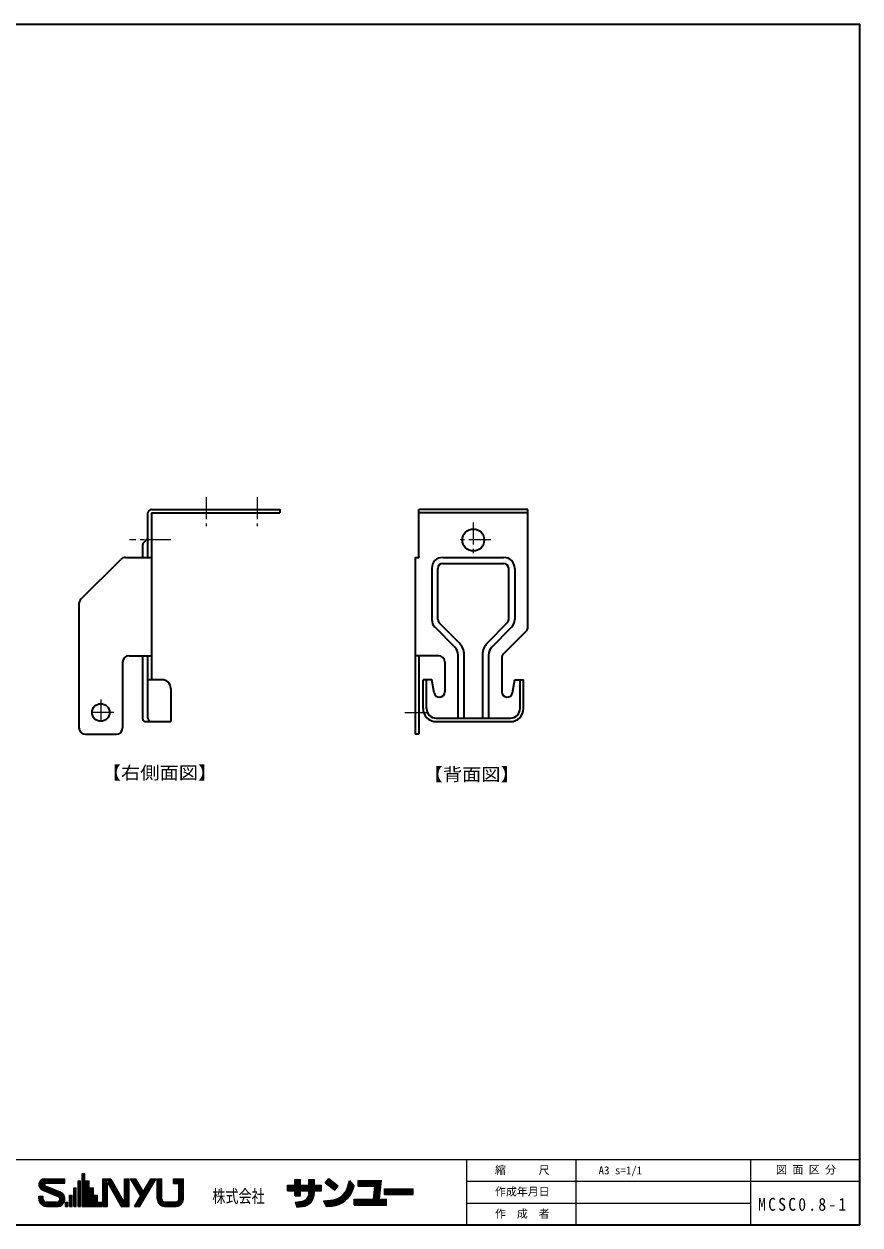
# Model space of a CAD drawing. Units: millimetres on the paper. Extents: x -405 to 411, y -913 to 286.
# Drawn here: x -200.9 to -9.6, y -615.7 to -340.7 of the extents above; entities that cross this region are included whole.
import ezdxf
from ezdxf.enums import TextEntityAlignment as Align

# ---------------------------------------------------------------- set-up
doc = ezdxf.new("R2010")
doc.units = ezdxf.units.MM
doc.linetypes.add('CHAIN1', pattern=[8, 5, -1, 1, -1])
for name, color, linetype, lineweight in [('0-1_本体', 7, 'Continuous', 35), ('0-8_寸法線', 4, 'Continuous', 18), ('F-0_枠図面', 4, 'Continuous', 18), ('F-2_文字1', 4, 'Continuous', 18)]:
    doc.layers.add(name, color=color, linetype=linetype, lineweight=lineweight)
doc.layers.add('F-3_文字2', color=7, linetype='Continuous')
doc.styles.add('ＭＳ ゴシック', font='')
doc.styles.get('ＭＳ ゴシック').set_extended_font_data('MS Gothic')

msp = doc.modelspace()

# ---------------------------------------------------------------- linework, layer by layer
at = {"layer": '0-1_本体', "color": 4, "linetype": 'CHAIN1', "lineweight": 18}
for p, q in [((-159.259, -449.078), (-159.259, -455.678)), ((-147.559, -449.078), (-147.559, -455.678)), ((-98.087, -454.878), (-98.087, -462.878)), ((-167.359, -458.878), (-176.759, -458.878)), ((-94.087, -458.878), (-102.087, -458.878)), ((-183.359, -495.378), (-183.359, -501.378)), ((-180.359, -498.378), (-186.359, -498.378)), ((-113.737, -498.378), (-108.037, -498.378))]:
    msp.add_line(p, q, dxfattribs=at)
at = {"layer": '0-1_本体'}
for p, q in [((-172.559, -462.878), (-172.559, -452.678)), ((-171.759, -452.678), (-142.359, -452.678)), ((-171.759, -452.678), (-171.759, -490.878)), ((-110.587, -462.878), (-110.587, -451.878)), ((-85.587, -451.878), (-110.587, -451.878)), ((-85.587, -452.678), (-110.587, -452.678)), ((-85.587, -478.756), (-85.587, -451.878)), ((-173.583, -459.502), (-172.559, -458.478)), ((-173.759, -462.878), (-173.759, -459.926)), ((-187.92, -472.438), (-178.798, -463.317)), ((-177.738, -462.878), (-171.759, -462.878)), ((-111.387, -462.878), (-111.387, -503.378)), ((-111.387, -462.878), (-110.587, -462.878)), ((-110.587, -462.678), (-110.587, -462.878)), ((-105.087, -462.878), (-91.087, -462.878)), ((-105.087, -464.278), (-91.087, -464.278)), ((-107.587, -465.378), (-107.587, -477.1)), ((-106.187, -477.1), (-106.187, -465.378)), ((-89.987, -477.1), (-89.987, -465.378)), ((-88.587, -465.378), (-88.587, -477.1)), ((-188.359, -473.499), (-188.359, -501.878)), ((-101.329, -482.413), (-105.864, -477.877)), ((-94.844, -482.413), (-90.309, -477.877)), ((-102.319, -483.403), (-106.854, -478.867)), ((-93.854, -483.403), (-89.319, -478.867)), ((-91.147, -484.938), (-86.026, -479.817)), ((-176.859, -485.378), (-171.759, -485.378)), ((-173.759, -499.878), (-173.759, -485.378)), ((-172.559, -499.678), (-172.559, -485.378)), ((-106.087, -485.378), (-111.387, -485.378)), ((-110.587, -485.378), (-110.587, -503.378)), ((-101.587, -499.678), (-101.587, -485.171)), ((-100.187, -499.678), (-100.187, -485.171)), ((-95.987, -485.171), (-95.987, -499.678)), ((-94.587, -485.171), (-94.587, -499.678)), ((-91.587, -485.999), (-91.587, -493.378)), ((-178.359, -486.878), (-178.359, -501.878)), ((-104.587, -486.878), (-104.587, -493.378)), ((-169.359, -490.878), (-172.559, -490.878)), ((-109.587, -497.478), (-109.587, -490.878)), ((-108.787, -497.478), (-108.787, -490.878)), ((-87.387, -497.478), (-87.387, -490.878)), ((-86.587, -497.478), (-86.587, -490.878)), ((-167.359, -492.878), (-167.359, -500.478)), ((-104.587, -493.378), (-104.587, -493.628)), ((-91.587, -493.378), (-91.587, -493.628)), ((-173.159, -500.478), (-167.359, -500.478)), ((-106.587, -499.678), (-89.587, -499.678)), ((-106.587, -500.478), (-89.587, -500.478)), ((-186.859, -503.378), (-179.859, -503.378)), ((-110.587, -503.378), (-111.387, -503.378))]:
    msp.add_line(p, q, dxfattribs=at)
for points in [[(-171.759, -451.878), (-142.359, -451.878), (-142.359, -452.678)], [(-107.068, -493.845), (-107.591, -490.878), (-109.587, -490.878)], [(-89.106, -493.845), (-88.582, -490.878), (-86.587, -490.878)]]:
    msp.add_lwpolyline(points, dxfattribs=at)
for centre, radius in [((-98.087, -458.878), 2.5), ((-183.359, -498.378), 2)]:
    msp.add_circle(centre, radius, dxfattribs=at)
for centre, radius, start, end in [((-171.759, -452.678), 0.8, 90, 180), ((-173.159, -459.926), 0.6, 135, 180), ((-177.738, -464.378), 1.5, 90, 135), ((-105.087, -465.378), 2.5, 90, 180), ((-105.087, -465.378), 1.1, 90, 180), ((-91.087, -465.378), 2.5, 0, 90), ((-91.087, -465.378), 1.1, 0, 90), ((-186.859, -473.499), 1.5, 135, 180), ((-105.087, -477.1), 2.5, 180, 225), ((-105.087, -477.1), 1.1, 180, 225), ((-91.087, -477.1), 1.1, 315, 0), ((-91.087, -477.1), 2.5, 315, 0), ((-87.087, -478.756), 1.5, 315, 0), ((-104.087, -485.171), 2.5, 0, 45), ((-104.087, -485.171), 3.9, 0, 45), ((-92.087, -485.171), 3.9, 135, 180), ((-92.087, -485.171), 2.5, 135, 180), ((-176.859, -486.878), 1.5, 90, 180), ((-106.087, -486.878), 1.5, 0, 90), ((-90.087, -485.999), 1.5, 135, 180), ((-169.359, -492.878), 2, 0, 90), ((-105.837, -493.628), 1.25, 190, 0), ((-90.337, -493.628), 1.25, 180, 350), ((-106.587, -497.478), 3, 180, 270), ((-106.587, -497.478), 2.2, 180, 270), ((-89.587, -497.478), 3, 270, 0), ((-89.587, -497.478), 2.2, 270, 0), ((-173.159, -499.878), 0.6, 180, 270), ((-171.759, -499.678), 0.8, 180, 270), ((-186.859, -501.878), 1.5, 180, 270), ((-179.859, -501.878), 1.5, 270, 0)]:
    msp.add_arc(centre, radius, start, end, dxfattribs=at)
at = {"layer": 'F-0_枠図面', "color": 7, "lineweight": 35}
for p, q in [((-399.069, -340.729), (-9.569, -340.729)), ((-9.569, -615.729), (-9.569, -340.729)), ((-9.569, -610.729), (-9.569, -610.729))]:
    msp.add_line(p, q, dxfattribs=at)
at = {"layer": 'F-0_枠図面'}
for p, q in [((-399.069, -600.729), (-9.569, -600.729)), ((-99.569, -615.729), (-99.569, -600.729)), ((-74.569, -615.729), (-74.569, -600.729)), ((-34.569, -615.729), (-34.569, -600.729)), ((-99.569, -605.729), (-9.569, -605.729)), ((-99.569, -610.729), (-34.569, -610.729))]:
    msp.add_line(p, q, dxfattribs=at)
at = {"layer": 'F-0_枠図面', "color": 7, "lineweight": 35}
msp.add_lwpolyline([(-399.069, -340.729), (-399.069, -615.729), (-9.569, -615.729)], dxfattribs=at)
at = {"layer": 'F-2_文字1'}
for p, q in [((-187.593, -603.959), (-186.993, -603.959)), ((-187.593, -611.486), (-187.593, -603.959)), ((-187.382, -611.486), (-187.382, -603.959)), ((-187.171, -611.486), (-187.171, -603.959)), ((-186.993, -605.624), (-186.993, -603.959)), ((-197.551, -606.545), (-196.21, -606.545)), ((-197.54, -606.334), (-196.182, -606.334)), ((-197.528, -606.756), (-195.997, -606.756)), ((-197.495, -606.123), (-191.556, -606.123)), ((-197.471, -606.967), (-195.489, -606.967)), ((-197.413, -605.913), (-191.556, -605.913)), ((-197.373, -607.178), (-194.981, -607.178)), ((-197.284, -605.702), (-191.556, -605.702)), ((-197.224, -607.389), (-194.472, -607.389)), ((-197.089, -605.491), (-191.556, -605.491)), ((-196.995, -607.6), (-193.964, -607.6)), ((-196.762, -605.28), (-191.556, -605.28)), ((-196.219, -605.158), (-191.556, -605.158)), ((-196.044, -606.737), (-192.624, -608.156)), ((-195.961, -606.19), (-191.556, -606.19)), ((-191.556, -606.19), (-191.556, -605.158)), ((-189.524, -611.486), (-189.524, -607.245)), ((-189.524, -607.245), (-188.981, -607.245)), ((-189.314, -611.486), (-189.314, -607.245)), ((-189.103, -611.486), (-189.103, -607.245)), ((-188.981, -611.486), (-188.981, -607.245)), ((-188.559, -605.624), (-188.014, -605.624)), ((-188.559, -611.486), (-188.559, -605.624)), ((-188.348, -611.486), (-188.348, -605.624)), ((-188.137, -611.486), (-188.137, -605.624)), ((-188.014, -611.486), (-188.014, -605.624)), ((-186.993, -605.624), (-186.027, -605.624)), ((-186.96, -611.486), (-186.96, -605.624)), ((-186.749, -611.486), (-186.749, -605.624)), ((-186.538, -611.486), (-186.538, -605.624)), ((-186.327, -611.486), (-186.327, -605.624)), ((-186.116, -611.486), (-186.116, -605.624)), ((-186.027, -607.245), (-186.027, -605.624)), ((-186.027, -607.245), (-185.061, -607.245)), ((-185.905, -611.486), (-185.905, -607.245)), ((-185.694, -611.486), (-185.694, -607.245)), ((-185.483, -611.486), (-185.483, -607.245)), ((-185.272, -611.486), (-185.272, -607.245)), ((-185.061, -608.866), (-185.061, -607.245)), ((-182.897, -605.158), (-181.065, -605.158)), ((-182.897, -611.486), (-182.897, -605.158)), ((-182.686, -611.486), (-182.686, -605.158)), ((-182.475, -611.486), (-182.475, -605.158)), ((-182.264, -611.486), (-182.264, -605.158)), ((-182.059, -605.133), (-178.491, -611.486)), ((-182.053, -611.486), (-182.053, -605.158)), ((-181.831, -611.486), (-181.831, -605.97)), ((-181.831, -605.97), (-178.733, -611.486)), ((-181.803, -605.158), (-178.25, -611.486)), ((-181.561, -605.158), (-178.008, -611.486)), ((-181.319, -605.158), (-177.851, -611.334)), ((-181.065, -605.158), (-177.967, -610.673)), ((-177.967, -610.673), (-177.967, -605.158)), ((-177.967, -605.158), (-176.901, -605.158)), ((-177.745, -611.486), (-177.745, -605.158)), ((-177.534, -611.486), (-177.534, -605.158)), ((-177.323, -611.486), (-177.323, -605.158)), ((-177.112, -611.486), (-177.112, -605.158)), ((-176.901, -611.486), (-176.901, -605.158)), ((-176.668, -605.158), (-175.429, -605.158)), ((-176.668, -605.158), (-174.291, -609.163)), ((-176.423, -605.158), (-174.039, -609.174)), ((-176.178, -605.158), (-173.916, -608.967)), ((-175.932, -605.158), (-173.794, -608.761)), ((-175.687, -605.158), (-173.671, -608.554)), ((-175.429, -605.158), (-173.671, -608.119)), ((-175.411, -611.486), (-171.655, -605.158)), ((-175.166, -611.486), (-171.409, -605.158)), ((-174.92, -611.486), (-171.164, -605.158)), ((-174.675, -611.486), (-170.919, -605.158)), ((-174.43, -611.486), (-170.673, -605.158)), ((-173.671, -608.119), (-171.913, -605.158)), ((-171.913, -605.158), (-170.673, -605.158)), ((-170.44, -609.82), (-170.44, -605.158)), ((-170.44, -605.158), (-169.374, -605.158)), ((-170.229, -609.948), (-170.229, -605.158)), ((-170.018, -609.948), (-170.018, -605.158)), ((-169.807, -609.948), (-169.807, -605.158)), ((-169.596, -609.948), (-169.596, -605.158)), ((-169.374, -609.82), (-169.374, -605.158)), ((-166.71, -605.158), (-164.445, -605.158)), ((-166.71, -606.223), (-166.71, -605.158)), ((-166.71, -606.223), (-165.511, -606.223)), ((-166.499, -606.223), (-166.499, -605.158)), ((-166.288, -606.223), (-166.288, -605.158)), ((-166.077, -606.223), (-166.077, -605.158)), ((-165.866, -606.223), (-165.866, -605.158)), ((-165.655, -606.223), (-165.655, -605.158)), ((-165.511, -609.82), (-165.511, -606.223)), ((-165.444, -606.223), (-165.444, -605.158)), ((-165.289, -609.948), (-165.289, -605.158)), ((-165.078, -609.948), (-165.078, -605.158)), ((-164.867, -609.948), (-164.867, -605.158)), ((-164.656, -609.948), (-164.656, -605.158)), ((-164.445, -609.82), (-164.445, -605.158)), ((-140.589, -606.602), (-138.908, -606.602)), ((-140.589, -607.921), (-140.589, -606.602)), ((-140.589, -606.655), (-132.844, -606.655)), ((-140.589, -606.866), (-132.844, -606.866)), ((-140.589, -607.077), (-132.844, -607.077)), ((-140.589, -607.288), (-132.844, -607.288)), ((-140.589, -607.499), (-132.844, -607.499)), ((-140.589, -607.71), (-132.844, -607.71)), ((-138.908, -606.602), (-138.908, -605.35)), ((-138.908, -605.35), (-137.656, -605.35)), ((-138.697, -609.074), (-138.697, -605.35)), ((-138.486, -609.074), (-138.486, -605.35)), ((-138.276, -609.074), (-138.276, -605.35)), ((-138.065, -609.074), (-138.065, -605.35)), ((-137.854, -609.074), (-137.854, -605.35)), ((-137.656, -606.602), (-137.656, -605.35)), ((-137.656, -606.602), (-135.711, -606.602)), ((-135.711, -605.35), (-134.459, -605.35)), ((-135.711, -606.602), (-135.711, -605.35)), ((-135.5, -610.76), (-135.5, -605.35)), ((-135.289, -610.554), (-135.289, -605.35)), ((-135.078, -610.301), (-135.078, -605.35)), ((-134.867, -609.98), (-134.867, -605.35)), ((-134.657, -609.531), (-134.657, -605.35)), ((-134.459, -606.602), (-134.459, -605.35)), ((-134.459, -606.602), (-132.844, -606.602)), ((-132.844, -607.921), (-132.844, -606.602)), ((-131.96, -606.079), (-131.196, -605.086)), ((-131.96, -606.079), (-129.817, -607.727)), ((-131.831, -605.912), (-129.689, -607.56)), ((-131.702, -605.745), (-129.56, -607.393)), ((-131.574, -605.578), (-129.431, -607.226)), ((-131.445, -605.41), (-129.303, -607.058)), ((-131.316, -605.243), (-129.174, -606.891)), ((-131.196, -605.086), (-129.054, -606.734)), ((-131.187, -611.465), (-125.518, -607.309)), ((-130.786, -611.432), (-125.632, -607.654)), ((-129.817, -607.727), (-129.054, -606.734)), ((-128.048, -608.902), (-125.417, -606.974)), ((-127.424, -608.183), (-125.436, -606.726)), ((-127.139, -607.713), (-125.573, -606.565)), ((-126.957, -607.318), (-125.711, -606.404)), ((-126.832, -606.965), (-125.849, -606.244)), ((-126.802, -606.865), (-126.417, -605.581)), ((-126.731, -606.629), (-125.986, -606.083)), ((-126.631, -606.294), (-126.124, -605.923)), ((-126.53, -605.959), (-126.262, -605.762)), ((-126.417, -605.581), (-125.367, -606.806)), ((-125.521, -607.322), (-125.367, -606.806)), ((-124.481, -606.833), (-124.481, -605.581)), ((-124.481, -605.581), (-119.111, -605.581)), ((-124.481, -605.792), (-119.346, -605.792)), ((-124.481, -606.003), (-119.581, -606.003)), ((-124.481, -606.214), (-119.817, -606.214)), ((-124.481, -606.425), (-120.051, -606.425)), ((-124.481, -606.635), (-120.287, -606.635)), ((-124.481, -606.833), (-120.64, -606.833)), ((-120.962, -609.8), (-120.64, -606.833)), ((-120.856, -609.918), (-120.51, -606.741)), ((-120.644, -609.918), (-120.287, -606.635)), ((-120.431, -609.918), (-120.051, -606.425)), ((-120.219, -609.918), (-119.817, -606.214)), ((-120.007, -609.918), (-119.581, -606.003)), ((-119.795, -609.918), (-119.346, -605.792)), ((-119.57, -609.8), (-119.111, -605.581)), ((-118.416, -608.778), (-118.416, -607.459)), ((-118.416, -607.459), (-111.824, -607.459)), ((-118.416, -607.618), (-111.824, -607.618)), ((-111.824, -608.778), (-111.824, -607.459)), ((-197.551, -609.154), (-196.519, -609.154)), ((-197.551, -609.754), (-197.551, -609.154)), ((-197.55, -609.288), (-196.518, -609.288)), ((-197.55, -609.498), (-196.518, -609.498)), ((-197.55, -609.709), (-196.518, -609.709)), ((-197.543, -609.92), (-196.505, -609.92)), ((-197.51, -610.131), (-196.423, -610.131)), ((-197.448, -610.342), (-196.221, -610.342)), ((-196.718, -607.755), (-193.185, -609.221)), ((-196.584, -607.811), (-193.455, -607.811)), ((-196.519, -609.787), (-196.519, -609.154)), ((-196.076, -608.022), (-192.947, -608.022)), ((-195.853, -610.453), (-193.319, -610.453)), ((-195.567, -608.233), (-192.462, -608.233)), ((-195.059, -608.444), (-192.157, -608.444)), ((-194.55, -608.655), (-191.95, -608.655)), ((-194.042, -608.866), (-191.802, -608.866)), ((-193.533, -609.077), (-191.694, -609.077)), ((-193.049, -609.288), (-191.62, -609.288)), ((-193.029, -610.342), (-191.659, -610.342)), ((-192.844, -609.498), (-191.575, -609.498)), ((-192.836, -610.131), (-191.598, -610.131)), ((-192.765, -609.709), (-191.557, -609.709)), ((-192.763, -609.92), (-191.564, -609.92)), ((-191.456, -611.486), (-191.456, -610.487)), ((-191.456, -610.487), (-190.912, -610.487)), ((-191.28, -611.486), (-191.28, -610.487)), ((-191.069, -611.486), (-191.069, -610.487)), ((-190.912, -611.486), (-190.912, -610.487)), ((-190.49, -608.866), (-189.946, -608.866)), ((-190.49, -611.486), (-190.49, -608.866)), ((-190.279, -611.486), (-190.279, -608.866)), ((-190.069, -611.486), (-190.069, -608.866)), ((-189.946, -611.486), (-189.946, -608.866)), ((-185.061, -608.866), (-184.096, -608.866)), ((-185.061, -611.486), (-185.061, -608.866)), ((-184.85, -611.486), (-184.85, -608.866)), ((-184.64, -611.486), (-184.64, -608.866)), ((-184.429, -611.486), (-184.429, -608.866)), ((-184.218, -611.486), (-184.218, -608.866)), ((-184.096, -610.487), (-184.096, -608.866)), ((-184.096, -610.487), (-183.13, -610.487)), ((-184.007, -611.486), (-184.007, -610.487)), ((-183.796, -611.486), (-183.796, -610.487)), ((-183.585, -611.486), (-183.585, -610.487)), ((-183.374, -611.486), (-183.374, -610.487)), ((-183.163, -611.486), (-183.163, -610.487)), ((-183.13, -611.486), (-183.13, -610.487)), ((-175.669, -611.486), (-174.291, -609.163)), ((-170.44, -609.843), (-170.418, -609.843)), ((-170.435, -609.948), (-169.361, -609.948)), ((-170.405, -610.159), (-169.27, -610.159)), ((-170.347, -610.37), (-169.014, -610.37)), ((-168.775, -610.42), (-166.11, -610.42)), ((-165.871, -610.37), (-164.539, -610.37)), ((-165.616, -610.159), (-164.48, -610.159)), ((-165.525, -609.948), (-164.45, -609.948)), ((-140.589, -607.921), (-138.908, -607.921)), ((-138.908, -609.074), (-138.908, -607.921)), ((-138.908, -609.074), (-137.656, -609.074)), ((-138.857, -610.467), (-137.333, -610.277)), ((-138.857, -610.467), (-138.447, -611.678)), ((-138.788, -610.671), (-135.006, -610.2)), ((-138.719, -610.875), (-135.185, -610.435)), ((-137.656, -607.921), (-135.711, -607.921)), ((-137.656, -609.074), (-137.656, -607.921)), ((-137.326, -610.277), (-134.943, -609.98)), ((-136.508, -609.962), (-134.969, -609.771)), ((-136.218, -609.714), (-134.995, -609.561)), ((-136.029, -609.477), (-135.021, -609.352)), ((-135.817, -610.85), (-135.817, -609.057)), ((-135.711, -608.45), (-135.711, -607.921)), ((-135.711, -610.85), (-135.711, -608.452)), ((-134.459, -607.921), (-132.844, -607.921)), ((-134.459, -608.445), (-134.459, -607.921)), ((-132.349, -610.195), (-130.764, -610.067)), ((-132.349, -610.195), (-131.789, -611.513)), ((-132.255, -610.417), (-131.904, -610.159)), ((-132.171, -610.616), (-131.503, -610.127)), ((-132.086, -610.815), (-131.102, -610.094)), ((-132.001, -611.015), (-130.7, -610.062)), ((-131.916, -611.214), (-130.269, -610.007)), ((-131.832, -611.414), (-129.735, -609.877)), ((-131.589, -611.497), (-128.861, -609.498)), ((-130.38, -611.396), (-125.783, -608.027)), ((-129.926, -611.325), (-125.987, -608.438)), ((-129.387, -611.191), (-126.277, -608.912)), ((-128.655, -610.916), (-126.76, -609.527)), ((-125.37, -611.184), (-125.37, -609.8)), ((-125.37, -609.8), (-120.962, -609.8)), ((-125.37, -609.918), (-117.922, -609.918)), ((-125.37, -610.129), (-117.922, -610.129)), ((-125.37, -610.34), (-117.922, -610.34)), ((-119.57, -609.8), (-117.922, -609.8)), ((-118.416, -607.829), (-111.824, -607.829)), ((-118.416, -608.039), (-111.824, -608.039)), ((-118.416, -608.25), (-111.824, -608.25)), ((-118.416, -608.461), (-111.824, -608.461)), ((-118.416, -608.672), (-111.824, -608.672)), ((-118.416, -608.778), (-111.824, -608.778)), ((-117.922, -611.184), (-117.922, -609.8)), ((-197.356, -610.553), (-191.751, -610.553)), ((-197.226, -610.764), (-191.881, -610.764)), ((-197.047, -610.975), (-192.059, -610.975)), ((-196.793, -611.186), (-192.314, -611.186)), ((-196.367, -611.397), (-192.74, -611.397)), ((-195.819, -611.486), (-193.144, -611.486)), ((-191.456, -611.486), (-190.912, -611.486)), ((-190.49, -611.486), (-189.946, -611.486)), ((-189.524, -611.486), (-188.981, -611.486)), ((-188.559, -611.486), (-188.014, -611.486)), ((-187.593, -611.486), (-183.13, -611.486)), ((-182.897, -611.486), (-181.831, -611.486)), ((-178.733, -611.486), (-176.901, -611.486)), ((-175.669, -611.486), (-174.43, -611.486)), ((-170.256, -610.581), (-164.629, -610.581)), ((-170.127, -610.792), (-164.758, -610.792)), ((-169.947, -611.003), (-164.938, -611.003)), ((-169.687, -611.214), (-165.198, -611.214)), ((-169.222, -611.425), (-165.664, -611.425)), ((-168.775, -611.486), (-166.11, -611.486)), ((-138.65, -611.079), (-135.409, -610.676)), ((-138.581, -611.283), (-135.702, -610.925)), ((-138.512, -611.487), (-136.122, -611.19)), ((-138.447, -611.678), (-137.165, -611.519)), ((-131.789, -611.513), (-130.473, -611.407)), ((-125.37, -610.551), (-117.922, -610.551)), ((-125.37, -610.762), (-117.922, -610.762)), ((-125.37, -610.973), (-117.922, -610.973)), ((-125.37, -611.184), (-117.922, -611.184))]:
    msp.add_line(p, q, dxfattribs=at)
for centre, radius, start, end in [((-196.201, -606.508), 1.35, 90.76968, 251.60579), ((-195.935, -606.474), 0.284, 92.62549, 247.52919), ((-131.038, -605.675), 4.4, 273.5696, 344.30289), ((-131.042, -605.672), 5.762, 273.9684, 344.73839), ((-195.819, -609.754), 1.732, 179.99979, 270.00009), ((-195.853, -609.787), 0.666, 179.99979, 270.00009), ((-193.387, -609.821), 0.632, 267.5421, 69.85329), ((-193.287, -609.755), 1.731, 269.93188, 67.46921), ((-168.775, -609.82), 1.665, 179.99979, 270.00009), ((-168.775, -609.82), 0.6, 179.99979, 270.00009), ((-166.11, -609.82), 0.6, 270.00009, 0), ((-166.11, -609.82), 1.665, 270.00009, 0), ((-137.562, -608.441), 1.851, 277.12369, 0.28418), ((-137.562, -608.441), 3.103, 277.45369, 359.92859)]:
    msp.add_arc(centre, radius, start, end, dxfattribs=at)

# ---------------------------------------------------------------- texts
at = {"layer": '0-8_寸法線', "color": 7, "style": 'ＭＳ ゴシック', "width": 1.1}
for s, p in [('【右側面図】', (-183.123, -514.516)), ('【背面図】', (-109.462, -514.893))]:
    msp.add_text(s, height=2.933, dxfattribs=at).set_placement(p, align=Align.BOTTOM_LEFT)
at = {"layer": 'F-2_文字1', "color": 7, "style": 'ＭＳ ゴシック'}
for s, p in [('縮\u3000\u3000\u3000尺', (-93.126, -604.628)), ('図 面 区 分', (-28.781, -604.545)), ('作成年月日', (-93.126, -609.555)), ('作\u3000成\u3000者', (-93.126, -614.628))]:
    msp.add_text(s, height=1.833, dxfattribs=at).set_placement(p, align=Align.BOTTOM_LEFT)
at = {"layer": 'F-2_文字1', "color": 7, "style": 'ＭＳ ゴシック', "width": 0.75}
msp.add_text('株式会社', height=2.933, dxfattribs=at).set_placement((-157.829, -611.504), align=Align.BOTTOM_LEFT)
at = {"layer": 'F-3_文字2', "style": 'ＭＳ ゴシック'}
msp.add_text('A3 s=1/1', height=1.833, dxfattribs=at).set_placement((-69.409, -604.681), align=Align.BOTTOM_LEFT)
at = {"layer": 'F-3_文字2', "insert": (-32.894, -612.515), "char_height": 2.933, "attachment_point": 7, "style": 'ＭＳ ゴシック'}
msp.add_mtext('\\T1.28;\\W0.9;MCSC0.8-1', dxfattribs=at)

doc.saveas('drawing.dxf')
